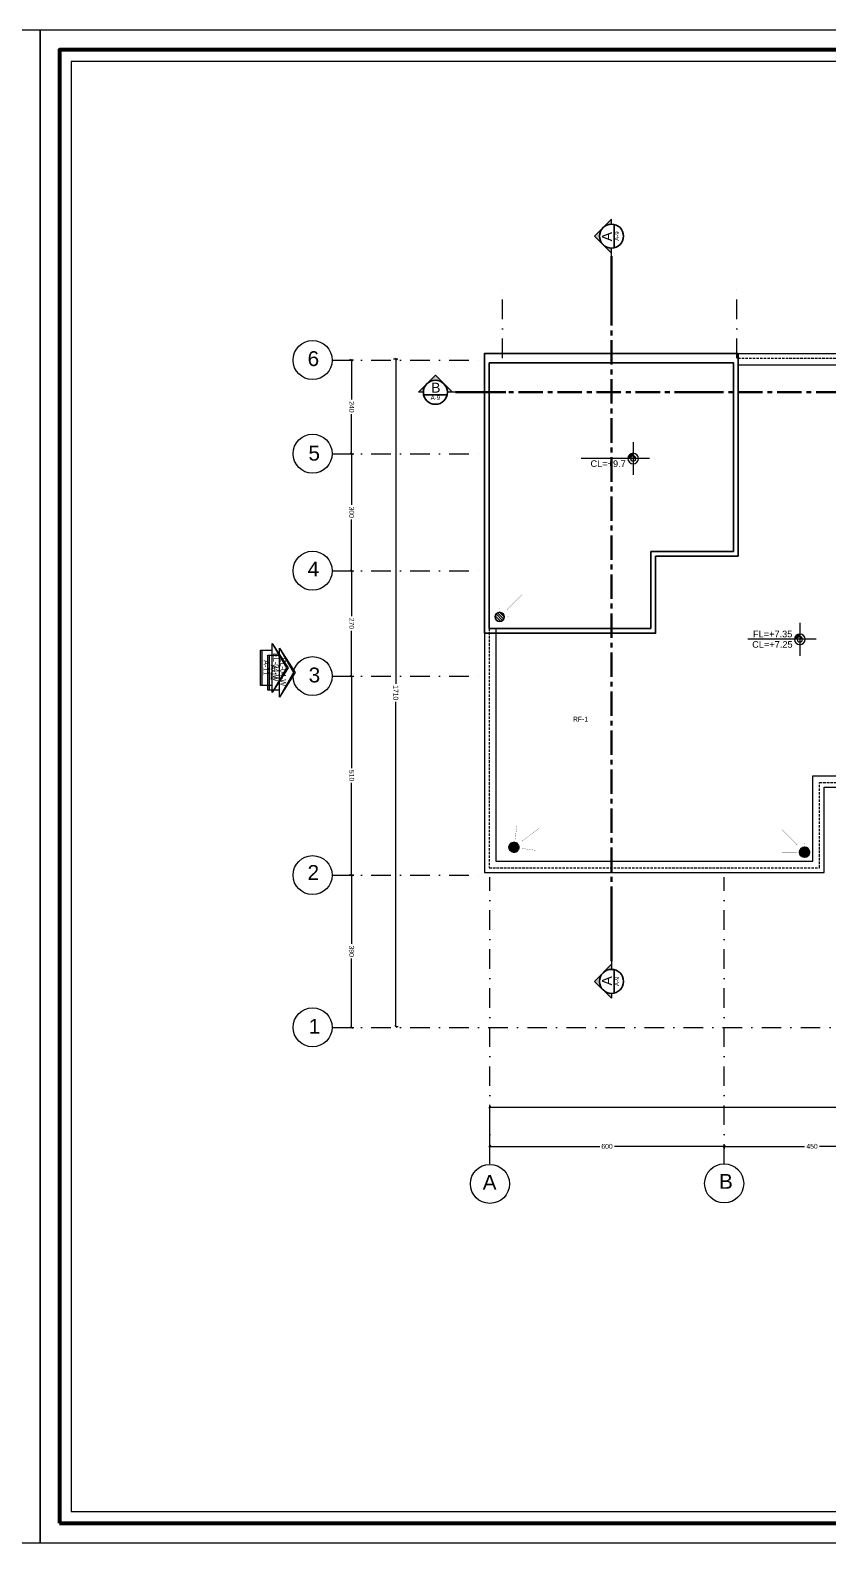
# Model space of a CAD drawing. Header units: inches. Extents: x -580639 to 179052, y 0 to 152898.
# Drawn here: x -195887 to -175464, y 113030 to 151788 of the extents above; entities that cross this region are included whole.
import ezdxf
from ezdxf.enums import TextEntityAlignment as Align

# ---------------------------------------------------------------- set-up
doc = ezdxf.new("R2010")
doc.units = ezdxf.units.IN
doc.header["$LTSCALE"] = 500
doc.header["$MEASUREMENT"] = 0
doc.set_wipeout_variables(frame=1)
for name, pattern in [('CENTER', [2, 1.25, -0.25, 0.25, -0.25]), ('DASHDOTX2', [2, 1, -0.5, 0, -0.5]), ('HIDDEN2', [0.1875, 0.125, -0.0625])]:
    doc.linetypes.add(name, pattern=pattern)
for name, color, linetype, lineweight in [('0.18', 80, 'Continuous', 18), ('0.3', 10, 'Continuous', 30), ('1ATEXT', 3, 'Continuous', 20), ('A-0.2', 61, 'Continuous', 20), ('A-0.25', 42, 'Continuous', 25), ('A-flor-sthn', 251, 'HIDDEN2', 9), ('A-wall', 52, 'Continuous', 35), ('col', 4, 'Continuous', 40), ('DIM', 8, 'Continuous', 18), ('fini', 11, 'Continuous', 13), ('ground floor', 8, 'Continuous', 20), ('Room reference', 50, 'Continuous', 13), ('WALL', 7, 'Continuous', 40), ('WIN', 3, 'Continuous', 18)]:
    doc.layers.add(name, color=color, linetype=linetype, lineweight=lineweight)
doc.layers.add('SYEL', color=5, linetype='Continuous')
doc.layers.add('SYSECTION', color=1, linetype='Continuous')
doc.styles.add('100', font='arial.ttf', dxfattribs={"height": 200})
doc.styles.add('50', font='arial.ttf', dxfattribs={"height": 125})
doc.styles.add('A--ANNO-SYMB', font='upcil.ttf', dxfattribs={"width": 0.8})
doc.styles.add('CURENT', font='sanss___.ttf')
doc.dimstyles.new('DIM', dxfattribs={"dimscale": 50, "dimtxt": 125, "dimasz": 1, "dimexe": 1.2, "dimexo": 1, "dimgap": 1, "dimtad": 0, "dimtoh": 1, "dimdec": 0, "dimlfac": 0.1, "dimrnd": 1, "dimdsep": 46, "dimtxsty": '50', "dimblk": 'OBLIQUE', "dimcen": 0.09, "dimclrt": 8, "dimadec": 0, "dimazin": 0, "dimtfac": 1, "dimtdec": 0, "dimtix": 1, "dimtofl": 0, "dimtmove": 2, "dimatfit": 2, "dimfxl": 1, "dimfxlon": 1, "dimtzin": 0, "dimarcsym": 0})

# ---------------------------------------------------------------- blocks, each defined once
blk = doc.blocks.new('SYEL')
at = {"layer": '1ATEXT'}
for points in [[(-62.4, 0), (0, 36), (62.4, 0), (0, 40.2)], [(-44.8, -25.6), (-44.8, -29.5), (44.8, -29.5), (44.8, -25.6)]]:
    blk.add_hatch(color=256, dxfattribs=at).paths.add_polyline_path(points)
for p, q in [((-62.4, 0), (0, 40.2)), ((0, 40.2), (62.4, 0)), ((-62.4, 0), (0, 36)), ((62.4, 0), (-62.4, 0)), ((-44.8, -29.5), (-44.8, 0)), ((0, 36), (62.4, 0)), ((44.8, 0), (44.8, -29.5)), ((44.8, -25.6), (-44.8, -25.6)), ((44.8, -29.5), (-44.8, -29.5))]:
    blk.add_line(p, q, dxfattribs=at)
at = {"layer": '1ATEXT', "style": 'A--ANNO-SYMB', "width": 0.8, "flags": 4}
for tag, p in [('EL-01-N', (-1.8, 9.4)), ('AR00', (-0.7, -14.7))]:
    blk.add_attdef(tag, text='', height=15, dxfattribs=at).set_placement(p, align=Align.MIDDLE_CENTER)
blk = doc.blocks.new('A$C7E7140D5')
at = {"layer": '1ATEXT'}
for points in [[(51.8, -34.4), (56.6, -34.4, 0.414214), (47, -24.8), (47, -29.6, -0.414214)], [(51.8, -34.4), (56.6, -34.4, 0.414214), (47, -24.8), (47, -29.6, -0.414214)], [(47, -34.4), (47, -29.6, 0.414214), (42.2, -34.4)], [(47, -34.4), (47, -29.6, 0.414214), (42.2, -34.4)]]:
    blk.add_hatch(color=256, dxfattribs=at).paths.add_polyline_path(points)
for p, q in [((47, -4.4), (47, -64.4)), ((17, -34.4), (142, -34.4))]:
    blk.add_line(p, q, dxfattribs=at)
for radius in [9.6, 4.8]:
    blk.add_circle((47, -34.4), radius, dxfattribs=at)
blk = doc.blocks.new('SYL')
at = {"layer": '1ATEXT', "color": 3}
blk.add_blockref('A$C7E7140D5', (-47, 34.4), dxfattribs=at)
at = {"layer": '1ATEXT', "color": 3, "style": 'CURENT'}
for tag, p in [('FL=0.00', (14.2, 3.6)), ('CL=0.00', (14.5, -15.3))]:
    blk.add_attdef(tag, p, '', height=12, dxfattribs=at)
blk = doc.blocks.new('_Oblique')
at = {"color": 0, "linetype": 'ByBlock', "lineweight": -2}
blk.add_line((-0.5, -0.5), (0.5, 0.5), dxfattribs=at)
blk = doc.blocks.new('*D1501')
at = {"layer": 'Defpoints', "color": 0, "transparency": 16777216}
for p in [(-187657, 130138), (-186706, 130138), (-187657, 126238)]:
    blk.add_point(p, dxfattribs=at)
at = {"layer": 'ground floor', "color": 0, "lineweight": -2, "transparency": 16777216}
for p, q in [((-187607, 130138), (-187717, 130138)), ((-187657, 130138), (-187657, 128376)), ((-187657, 126238), (-187657, 128000)), ((-187657, 126238), (-187597, 126238))]:
    blk.add_line(p, q, dxfattribs=at)
at = {"layer": 'ground floor', "color": 0, "lineweight": -2, "transparency": 16777216, "xscale": 50, "yscale": 50, "zscale": 50}
for p, rotation in [((-187657, 130138), 90), ((-187657, 126238), 270)]:
    blk.add_blockref('_Oblique', p, dxfattribs=dict(at, rotation=rotation))
at = {"layer": 'ground floor', "color": 8, "transparency": 16777216, "insert": (-187657, 128188), "char_height": 125, "attachment_point": 5, "rotation": 270, "style": '50'}
blk.add_mtext('390', dxfattribs=at)
blk = doc.blocks.new('*D1502')
at = {"layer": 'Defpoints', "color": 0, "transparency": 16777216}
for p in [(-187657, 135238), (-187657, 135238), (-187657, 130138)]:
    blk.add_point(p, dxfattribs=at)
at = {"layer": 'ground floor', "color": 0, "lineweight": -2, "transparency": 16777216}
for p, q in [((-187657, 135238), (-187597, 135238)), ((-187657, 135238), (-187657, 132876)), ((-187657, 130138), (-187657, 132500)), ((-187657, 130138), (-187597, 130138))]:
    blk.add_line(p, q, dxfattribs=at)
at = {"layer": 'ground floor', "color": 0, "lineweight": -2, "transparency": 16777216, "xscale": 50, "yscale": 50, "zscale": 50}
for p, rotation in [((-187657, 135238), 90), ((-187657, 130138), 270)]:
    blk.add_blockref('_Oblique', p, dxfattribs=dict(at, rotation=rotation))
at = {"layer": 'ground floor', "color": 8, "transparency": 16777216, "insert": (-187657, 132688), "char_height": 125, "attachment_point": 5, "rotation": 270, "style": '50'}
blk.add_mtext('510', dxfattribs=at)
blk = doc.blocks.new('*D1503')
at = {"layer": 'Defpoints', "color": 0, "transparency": 16777216}
for p in [(-187657, 137938), (-187657, 137938), (-187657, 135238)]:
    blk.add_point(p, dxfattribs=at)
at = {"layer": 'ground floor', "color": 0, "lineweight": -2, "transparency": 16777216}
for p, q in [((-187657, 137938), (-187597, 137938)), ((-187657, 137938), (-187657, 136777)), ((-187657, 135238), (-187657, 136399)), ((-187657, 135238), (-187597, 135238))]:
    blk.add_line(p, q, dxfattribs=at)
at = {"layer": 'ground floor', "color": 0, "lineweight": -2, "transparency": 16777216, "xscale": 50, "yscale": 50, "zscale": 50}
for p, rotation in [((-187657, 137938), 90), ((-187657, 135238), 270)]:
    blk.add_blockref('_Oblique', p, dxfattribs=dict(at, rotation=rotation))
at = {"layer": 'ground floor', "color": 8, "transparency": 16777216, "insert": (-187657, 136588), "char_height": 125, "attachment_point": 5, "rotation": 270, "style": '50'}
blk.add_mtext('270', dxfattribs=at)
blk = doc.blocks.new('*D1504')
at = {"layer": 'Defpoints', "color": 0, "transparency": 16777216}
for p in [(-187657, 140938), (-187657, 140938), (-187657, 137938)]:
    blk.add_point(p, dxfattribs=at)
at = {"layer": 'ground floor', "color": 0, "lineweight": -2, "transparency": 16777216}
for p, q in [((-187657, 140938), (-187597, 140938)), ((-187657, 140938), (-187657, 139626)), ((-187657, 137938), (-187657, 139250)), ((-187657, 137938), (-187597, 137938))]:
    blk.add_line(p, q, dxfattribs=at)
at = {"layer": 'ground floor', "color": 0, "lineweight": -2, "transparency": 16777216, "xscale": 50, "yscale": 50, "zscale": 50}
for p, rotation in [((-187657, 140938), 90), ((-187657, 137938), 270)]:
    blk.add_blockref('_Oblique', p, dxfattribs=dict(at, rotation=rotation))
at = {"layer": 'ground floor', "color": 8, "transparency": 16777216, "insert": (-187657, 139438), "char_height": 125, "attachment_point": 5, "rotation": 270, "style": '50'}
blk.add_mtext('300', dxfattribs=at)
blk = doc.blocks.new('*D1505')
at = {"layer": 'Defpoints', "color": 0, "transparency": 16777216}
for p in [(-187657, 143336), (-186714, 143336), (-187657, 140938)]:
    blk.add_point(p, dxfattribs=at)
at = {"layer": 'ground floor', "color": 0, "lineweight": -2, "transparency": 16777216}
for p, q in [((-187607, 143336), (-187717, 143336)), ((-187657, 143336), (-187657, 142326)), ((-187657, 140938), (-187657, 141948)), ((-187657, 140938), (-187597, 140938))]:
    blk.add_line(p, q, dxfattribs=at)
at = {"layer": 'ground floor', "color": 0, "lineweight": -2, "transparency": 16777216, "xscale": 50, "yscale": 50, "zscale": 50}
for p, rotation in [((-187657, 143336), 90), ((-187657, 140938), 270)]:
    blk.add_blockref('_Oblique', p, dxfattribs=dict(at, rotation=rotation))
at = {"layer": 'ground floor', "color": 8, "transparency": 16777216, "insert": (-187657, 142137), "char_height": 125, "attachment_point": 5, "rotation": 270, "style": '50'}
blk.add_mtext('240', dxfattribs=at)
blk = doc.blocks.new('*D1506')
at = {"layer": 'Defpoints', "color": 0, "transparency": 16777216}
for p in [(-186527, 143361), (-186020, 143361), (-186527, 126263)]:
    blk.add_point(p, dxfattribs=at)
at = {"layer": 'ground floor', "color": 0, "lineweight": -2, "transparency": 16777216}
for p, q in [((-186477, 143361), (-186587, 143361)), ((-186527, 143361), (-186527, 135042)), ((-186527, 126263), (-186527, 134581)), ((-186527, 126263), (-186467, 126263))]:
    blk.add_line(p, q, dxfattribs=at)
at = {"layer": 'ground floor', "color": 0, "lineweight": -2, "transparency": 16777216, "xscale": 50, "yscale": 50, "zscale": 50}
for p, rotation in [((-186527, 143361), 90), ((-186527, 126263), 270)]:
    blk.add_blockref('_Oblique', p, dxfattribs=dict(at, rotation=rotation))
at = {"layer": 'ground floor', "color": 8, "transparency": 16777216, "insert": (-186527, 134812), "char_height": 125, "attachment_point": 5, "rotation": 270, "style": '50'}
blk.add_mtext('1710', dxfattribs=at)
blk = doc.blocks.new('*D1507')
at = {"layer": 'Defpoints', "color": 0, "transparency": 16777216}
for p in [(-184116, 123188), (-178116, 123188), (-178116, 123188)]:
    blk.add_point(p, dxfattribs=at)
at = {"layer": 'DIM', "color": 0, "lineweight": -2, "transparency": 16777216}
for p, q in [((-184116, 123188), (-184116, 123248)), ((-184116, 123188), (-181304, 123188)), ((-178116, 123188), (-180928, 123188)), ((-178116, 123188), (-178116, 123248))]:
    blk.add_line(p, q, dxfattribs=at)
at = {"layer": 'DIM', "color": 0, "lineweight": -2, "transparency": 16777216, "xscale": 50, "yscale": 50, "zscale": 50, "rotation": 180}
blk.add_blockref('_Oblique', (-184116, 123188), dxfattribs=at)
at = {"layer": 'DIM', "color": 0, "lineweight": -2, "transparency": 16777216, "xscale": 50, "yscale": 50, "zscale": 50}
blk.add_blockref('_Oblique', (-178116, 123188), dxfattribs=at)
at = {"layer": 'DIM', "color": 8, "transparency": 16777216, "insert": (-181116, 123188), "char_height": 125, "attachment_point": 5, "style": '50'}
blk.add_mtext('600', dxfattribs=at)
blk = doc.blocks.new('*D1508')
at = {"layer": 'Defpoints', "color": 0, "transparency": 16777216}
for p in [(-178116, 123188), (-173616, 123188), (-173616, 122884)]:
    blk.add_point(p, dxfattribs=at)
at = {"layer": 'DIM', "color": 0, "lineweight": -2, "transparency": 16777216}
for p, q in [((-178116, 123188), (-178116, 123128)), ((-178116, 123188), (-176057, 123188)), ((-173616, 123188), (-175676, 123188)), ((-173616, 123138), (-173616, 123248))]:
    blk.add_line(p, q, dxfattribs=at)
at = {"layer": 'DIM', "color": 0, "lineweight": -2, "transparency": 16777216, "xscale": 50, "yscale": 50, "zscale": 50, "rotation": 180}
blk.add_blockref('_Oblique', (-178116, 123188), dxfattribs=at)
at = {"layer": 'DIM', "color": 0, "lineweight": -2, "transparency": 16777216, "xscale": 50, "yscale": 50, "zscale": 50}
blk.add_blockref('_Oblique', (-173616, 123188), dxfattribs=at)
at = {"layer": 'DIM', "color": 8, "transparency": 16777216, "insert": (-175866, 123188), "char_height": 125, "attachment_point": 5, "style": '50'}
blk.add_mtext('450', dxfattribs=at)
blk = doc.blocks.new('*D1512')
at = {"layer": 'Defpoints', "color": 0, "transparency": 16777216}
for p in [(-184116, 124188), (-158916, 124188), (-158916, 124188)]:
    blk.add_point(p, dxfattribs=at)
at = {"layer": 'DIM', "color": 0, "lineweight": -2, "transparency": 16777216}
for p, q in [((-184116, 124188), (-184116, 124248)), ((-184116, 124188), (-171754, 124188)), ((-158916, 124188), (-171279, 124188)), ((-158916, 124188), (-158916, 124248))]:
    blk.add_line(p, q, dxfattribs=at)
at = {"layer": 'DIM', "color": 0, "lineweight": -2, "transparency": 16777216, "xscale": 50, "yscale": 50, "zscale": 50, "rotation": 180}
blk.add_blockref('_Oblique', (-184116, 124188), dxfattribs=at)
at = {"layer": 'DIM', "color": 0, "lineweight": -2, "transparency": 16777216, "xscale": 50, "yscale": 50, "zscale": 50}
blk.add_blockref('_Oblique', (-158916, 124188), dxfattribs=at)
at = {"layer": 'DIM', "color": 8, "transparency": 16777216, "insert": (-171516, 124188), "char_height": 125, "attachment_point": 5, "style": '50'}
blk.add_mtext('2520', dxfattribs=at)
blk = doc.blocks.new('SYSECTON011')
at = {"layer": '1ATEXT'}
h = blk.add_hatch(color=256, dxfattribs=at)
edge = h.paths.add_edge_path()
edge.add_ellipse((128.4, 0), major_axis=(0, -21.9), ratio=1, start_angle=90.0017, end_angle=270.0017)
edge.add_line((106.5, 0), (97.3, 0))
edge.add_line((97.3, 0), (128.4, 31))
edge.add_line((128.4, 31), (159.4, 0))
edge.add_line((159.4, 0), (150.3, 0))
for p, q in [((97.3, 0), (128.4, 31)), ((159.4, 0), (128.4, 31)), ((91.7, 0), (106.5, 0)), ((150.3, 0), (159.4, 0))]:
    blk.add_line(p, q, dxfattribs=at)
at = {"layer": '1ATEXT', "linetype": 'CENTER', "lineweight": 40}
blk.add_line((0, 0), (91.7, 0), dxfattribs=at)
at = {"layer": '1ATEXT', "color": 4, "lineweight": 30}
blk.add_line((107, -4.9), (149.7, -4.9), dxfattribs=at)
blk.add_ellipse((128.4, 0), major_axis=(0, -21.9), ratio=1, start_param=-1.570767, end_param=4.712418, dxfattribs=at)
at = {"layer": '1ATEXT', "color": 4, "style": 'CURENT'}
for tag, height, p in [('A', 18, (127.4, 8.4)), ('AR000', 8, (128.3, -9.8))]:
    blk.add_attdef(tag, text='', height=height, dxfattribs=at).set_placement(p, align=Align.MIDDLE)
blk = doc.blocks.new('SECTIO B-B')
at = {"layer": 'col', "linetype": 'CENTER'}
for p, q in [((-22510, 11129), (-27460, 11129)), ((-22510, 11129), (-18370, 11129)), ((-18370, 11129), (-18370, 0)), ((-18370, 0), (-1746, 0))]:
    blk.add_line(p, q, dxfattribs=at)
at = {"layer": 'SYSECTION'}
ref = blk.add_blockref('SYSECTON011', (-27460, 11129), dxfattribs=dict(at, xscale=-14.04466159001456, yscale=14.04466159001456, zscale=14.04466159001456))
ref.add_attrib('A', 'B', dxfattribs={"color": 4, "height": 253, "style": 'CURENT'}).set_placement((-29250, 11247), align=Align.MIDDLE)
ref.add_attrib('AR000', 'A-9', dxfattribs={"color": 4, "height": 112.4, "style": 'CURENT'}).set_placement((-29263, 10991), align=Align.MIDDLE)
ref = blk.add_blockref('SYSECTON011', (-2239, 0), dxfattribs=dict(at, xscale=14.04466159001456, yscale=14.04466159001456, zscale=14.04466159001456))
ref.add_attrib('A', 'B', dxfattribs={"color": 4, "height": 253, "style": 'CURENT'}).set_placement((-449, 118), align=Align.MIDDLE)
ref.add_attrib('AR000', 'A-9', dxfattribs={"color": 4, "height": 112.4, "style": 'CURENT'}).set_placement((-436, -138), align=Align.MIDDLE)
blk = doc.blocks.new('SECTION A-A')
at = {"layer": 'col', "linetype": 'CENTER'}
blk.add_line((0, -17729), (0, -2239), dxfattribs=at)
at = {"layer": 'SYSECTION'}
ref = blk.add_blockref('SYSECTON011', (0, -2239), dxfattribs=dict(at, xscale=14.04466159001456, yscale=14.04466159001456, zscale=14.04466159001456, rotation=90))
ref.add_attrib('A', 'A', dxfattribs={"color": 4, "height": 253, "rotation": 90, "style": 'CURENT'}).set_placement((-118, -449), align=Align.MIDDLE)
ref.add_attrib('AR000', 'A-9', dxfattribs={"color": 4, "height": 112.4, "rotation": 90, "style": 'CURENT'}).set_placement((138, -436), align=Align.MIDDLE)
ref = blk.add_blockref('SYSECTON011', (0, -17729), dxfattribs=dict(at, xscale=-14.04466159001456, yscale=14.04466159001456, zscale=14.04466159001456, rotation=90))
ref.add_attrib('A', 'A', dxfattribs={"color": 4, "height": 253, "rotation": 90, "style": 'CURENT'}).set_placement((-118, -19519), align=Align.MIDDLE)
ref.add_attrib('AR000', 'A-9', dxfattribs={"color": 4, "height": 112.4, "rotation": 90, "style": 'CURENT'}).set_placement((138, -19532), align=Align.MIDDLE)

msp = doc.modelspace()

# ---------------------------------------------------------------- hatches: boundary and pattern name
at = {"layer": 'A-0.25'}
h = msp.add_hatch(dxfattribs=at)
h.set_pattern_fill('ANSI31', color=256, scale=380, angle=270, style=0)
h.set_pattern_definition([(315, (28421.552, 6678441.66), (33.5875721, 33.5875721), [])])
h.paths.add_polyline_path([(-183866.519, 136873.232, 1), (-183866.519, 136635.732, 1)])
at = {"layer": 'WALL'}
h = msp.add_hatch(dxfattribs=at)
h.set_pattern_fill('ANSI31', color=12, scale=380, angle=82.1568236, style=0)
h.set_pattern_definition([(127.1568236, (-1266988.2, -6297858.586), (-37.85680172, -28.68993837), [])])
h.paths.add_polyline_path([(-183483.397, 130968.908, 1), (-183515.806, 130733.629, 1)])
h = msp.add_hatch(dxfattribs=at)
h.set_pattern_fill('ANSI31', color=12, scale=380, angle=180, style=0)
h.set_pattern_definition([(225, (6340364.74, -65349.355), (33.5875721, -33.5875721), [])])
h.paths.add_polyline_path([(-176180.299, 130728.069, 1), (-175942.799, 130728.069, 1)])

# ---------------------------------------------------------------- linework, layer by layer
msp.add_lwpolyline([(-250637.624, 113030.352), (-195637.407, 113030.352), (-195637.407, 151788.469), (-250637.624, 151788.469)], close=True)
at = {"layer": '0.18'}
for p, q in [((-177760.053, 143505.287), (-174301.519, 143505.614)), ((-177760.025, 143215.287), (-174011.519, 143215.641)), ((-184251.519, 136455.219), (-184251.519, 130207.977)), ((-183961.519, 136455.219), (-183961.519, 130497.977)), ((-175841.599, 132680.543), (-173126.568, 132680.609)), ((-175841.599, 130497.977), (-175841.599, 132680.543)), ((-175551.601, 132390.55), (-173126.561, 132390.609)), ((-175551.599, 130207.977), (-175551.599, 132390.55)), ((-183961.519, 130497.977), (-175841.599, 130497.977)), ((-184251.519, 130207.977), (-175551.599, 130207.977))]:
    msp.add_line(p, q, dxfattribs=at)
at = {"layer": '0.3'}
for p, q in [((-177755.887, 143505.606), (-177756.486, 138315.219)), ((-177876.473, 138435.219), (-179994.44, 138435.219)), ((-179994.44, 136455.219), (-179994.44, 138435.219)), ((-177756.486, 138315.219), (-179874.44, 138315.219)), ((-179874.44, 136335.219), (-184251.519, 136335.219)), ((-182481.519, 136335.219), (-183681.519, 136335.219))]:
    msp.add_line(p, q, dxfattribs=at)
for points in [[(-179874.44, 138315.219), (-179874.44, 136335.219), (-184251.519, 136335.219), (-184251.519, 143505.606), (-177755.887, 143505.606)], [(-179994.44, 136455.219), (-184131.519, 136455.219), (-184131.519, 143265.606), (-177875.915, 143265.606), (-177876.473, 138435.219)]]:
    msp.add_lwpolyline(points, dxfattribs=at)
at = {"layer": 'A-0.2'}
for p, q in [((-184251.519, 136335.219), (-184251.519, 143385.606)), ((-179874.44, 138315.219), (-179874.44, 136335.219))]:
    msp.add_line(p, q, dxfattribs=at)
at = {"layer": 'A-0.25', "const_width": 5}
for points in [[(-183866.519, 136977.308), (-183866.519, 137327.308)], [(-183667.059, 136953.942), (-183293.692, 137327.308)], [(-183643.692, 136754.482), (-183293.692, 136754.482)]]:
    msp.add_lwpolyline(points, dxfattribs=at)
at = {"layer": 'A-0.25'}
msp.add_lwpolyline([(-183866.519, 136635.732, 1), (-183866.519, 136873.232, 1)], format="xyb", close=True, dxfattribs=at)
for points in [[(-183866.519, 136949.18, 0, 15, 0), (-183866.519, 136977.308, 15, 15, 0)], [(-183686.948, 136934.052, 0, 15, 0), (-183667.059, 136953.942, 15, 15, 0)], [(-183671.82, 136754.482, 0, 15, 0), (-183643.692, 136754.482, 15, 15, 0)]]:
    msp.add_lwpolyline(points, format="xyseb", dxfattribs=at)
msp.add_circle((-183866.519, 136754.482), 118.75, dxfattribs=at)
at = {"layer": 'A-flor-sthn'}
for p, q in [((-177760.042, 143385.287), (-174181.519, 143385.625)), ((-184131.519, 136455.219), (-184131.519, 130327.977)), ((-175671.599, 132510.547), (-173126.564, 132510.609)), ((-175671.599, 130327.977), (-175671.599, 132510.547)), ((-184131.519, 130327.977), (-175671.599, 130327.977))]:
    msp.add_line(p, q, dxfattribs=at)
at = {"layer": 'DIM'}
for p, q in [((-184116.163, 123187.726), (-184116.163, 124187.726)), ((-184116.163, 122737.726), (-184116.163, 123187.726))]:
    msp.add_line(p, q, dxfattribs=at)
at = {"layer": 'fini'}
for p, q in [((-184251.519, 143335.219), (-184251.519, 136335.219)), ((-179874.44, 138315.219), (-179456.99, 138315.219)), ((-179874.44, 138315.219), (-179406.99, 138315.219)), ((-179874.44, 138315.219), (-179874.44, 136335.219)), ((-184251.519, 136335.219), (-183781.519, 136335.219)), ((-184251.519, 136335.219), (-184081.519, 136335.219))]:
    msp.add_line(p, q, dxfattribs=at)
msp.add_lwpolyline([(-179794.44, 138315.219), (-179874.44, 138315.219)], dxfattribs=at)
at = {"layer": 'ground floor', "linetype": 'DASHDOTX2'}
for p, q in [((-183796.163, 143385.726), (-183796.163, 145335.726)), ((-177796.163, 143385.726), (-177796.163, 145335.726)), ((-188156.903, 143335.726), (-184386.163, 143335.726)), ((-188156.903, 140937.726), (-184386.163, 140937.726)), ((-188156.903, 137937.726), (-184386.163, 137937.726)), ((-188156.903, 135237.726), (-184386.163, 135237.726)), ((-188156.903, 130137.726), (-184386.163, 130137.726)), ((-184116.163, 122737.726), (-184116.163, 130087.726)), ((-178116.163, 122737.726), (-178116.163, 130087.726)), ((-188156.903, 126237.726), (-157206.903, 126237.726))]:
    msp.add_line(p, q, dxfattribs=at)
at = {"layer": 'ground floor'}
for centre in [(-188656.903, 143335.726), (-188656.903, 140937.726), (-188656.903, 137937.726), (-188656.903, 135237.726), (-188656.903, 130137.726), (-188656.903, 126237.726), (-184116.163, 122226.587), (-178116.163, 122237.726)]:
    msp.add_circle(centre, 500, dxfattribs=at)
at = {"layer": 'WALL', "color": 12, "const_width": 5}
for points in [[(-183469.194, 131072.01), (-183421.432, 131418.736)], [(-183274.789, 131021.644), (-182853.965, 131340.567)], [(-176261.009, 130927.529), (-176634.375, 131300.895)], [(-176061.549, 130950.895), (-176061.549, 131300.895)], [(-183278.86, 130820.861), (-182932.134, 130773.099)], [(-176284.375, 130728.069), (-176634.375, 130728.069)]]:
    msp.add_lwpolyline(points, dxfattribs=at)
at = {"layer": 'WALL', "color": 12}
for points in [[(-183473.033, 131044.146, 0, 15, 0), (-183469.194, 131072.01, 15, 15, 0)], [(-183297.206, 131004.655, 0, 15, 0), (-183274.789, 131021.644, 15, 15, 0)], [(-183306.724, 130824.7, 0, 15, 0), (-183278.86, 130820.861, 15, 15, 0)], [(-176256.247, 130728.069, 0, 15, 0), (-176284.375, 130728.069, 15, 15, 0)], [(-176241.119, 130907.639, 0, 15, 0), (-176261.009, 130927.529, 15, 15, 0)], [(-176061.549, 130922.767, 0, 15, 0), (-176061.549, 130950.895, 15, 15, 0)]]:
    msp.add_lwpolyline(points, format="xyseb", dxfattribs=at)
for points in [[(-183515.806, 130733.629, 1), (-183483.397, 130968.908, 1)], [(-175942.799, 130728.069, 1), (-176180.299, 130728.069, 1)]]:
    msp.add_lwpolyline(points, format="xyb", close=True, dxfattribs=at)
for centre in [(-183499.602, 130851.269), (-176061.549, 130728.069)]:
    msp.add_circle(centre, 118.75, dxfattribs=at)
at = {"layer": 'WIN'}
for p, q in [((-183731.519, 136335.219), (-183781.519, 136335.219)), ((-183681.519, 136335.219), (-183731.519, 136335.219))]:
    msp.add_line(p, q, dxfattribs=at)

# ---------------------------------------------------------------- block references
at = {"layer": '1ATEXT', "color": 3}
ref = msp.add_blockref('SYL', (-180446.869, 140813.008), dxfattribs=dict(at, xscale=-14.04466159001456, yscale=14.04466159001456, zscale=14.04466159001456))
ref.add_attrib('CL=0.00', 'CL=+9.7', (-181539.435, 140597.996), dxfattribs={"color": 3, "height": 168.5359, "style": 'CURENT'})
ref = msp.add_blockref('SYL', (-176178.553, 136180.675), dxfattribs=dict(at, xscale=-14.04466159001456, yscale=14.04466159001456, zscale=14.04466159001456))
ref.add_attrib('CL=0.00', 'CL=+7.25', (-177398.503, 135965.663), dxfattribs={"color": 3, "height": 168.5359, "style": 'CURENT'})
ref.add_attrib('FL=0.00', 'FL=+7.35', (-177378.877, 136231.538), dxfattribs={"color": 3, "height": 168.5359, "style": 'CURENT'})
at = {"layer": 'SYEL'}
ref = msp.add_blockref('SYEL', (-189690.274, 135447.63), dxfattribs=dict(at, xscale=10.07240092149008, yscale=10.07240092149008, zscale=10.07240092149008, rotation=270))
ref.add_attrib('EL-01-N', 'EL-04-W', dxfattribs={"layer": '1ATEXT', "color": 3, "height": 151.086, "rotation": 270, "style": 'A--ANNO-SYMB', "width": 0.8}).set_placement((-189596.046, 135466.024), align=Align.MIDDLE_CENTER)
ref.add_attrib('AR00', 'A-11', dxfattribs={"layer": '1ATEXT', "color": 6, "height": 151.086, "rotation": 270, "style": 'A--ANNO-SYMB', "width": 0.8}).set_placement((-189838.035, 135454.422), align=Align.MIDDLE_CENTER)
ref = msp.add_blockref('SYEL', (-189504.919, 135327.75), dxfattribs=dict(at, xscale=10.07240092149008, yscale=10.07240092149008, zscale=10.07240092149008, rotation=270))
ref.add_attrib('EL-01-N', 'EL-04-W', dxfattribs={"layer": '1ATEXT', "color": 3, "height": 151.086, "rotation": 270, "style": 'A--ANNO-SYMB', "width": 0.8}).set_placement((-189410.691, 135346.144), align=Align.MIDDLE_CENTER)
ref.add_attrib('AR00', 'A-11', dxfattribs={"layer": '1ATEXT', "color": 6, "height": 151.086, "rotation": 270, "style": 'A--ANNO-SYMB', "width": 0.8}).set_placement((-189652.68, 135334.542), align=Align.MIDDLE_CENTER)

# ---------------------------------------------------------------- texts
at = {"layer": 'ground floor', "char_height": 380, "attachment_point": 1, "style": '100'}
for s, insert in [('6', (-188784.62, 143563.813)), ('5', (-188763.146, 141140.067)), ('4', (-188784.761, 138174.505)), ('3', (-188757.914, 135457.331)), ('2', (-188786.008, 130396.228)), ('1', (-188757.337, 126454.119)), ('B', (-178247.656, 122480.12)), ('A', (-184300.336, 122457.01))]:
    msp.add_mtext_dynamic_manual_height_columns(s, width=215.80113, gutter_width=1000, heights=[0], dxfattribs=dict(at, insert=insert))

# ---------------------------------------------------------------- dimensions: what is measured, and where the dimension line sits
at = {"layer": 'DIM'}
for base, p1, p2, picture, middle in [((-158916.163, 124187.726), (-184116.163, 124187.726), (-158916.163, 124187.726), '*D1512', (-171516.163, 124187.726)), ((-178116.163, 123187.726), (-184116.163, 123187.726), (-178116.163, 123187.726), '*D1507', (-181116.163, 123187.726)), ((-173616.163, 123187.726), (-178116.163, 123187.726), (-173616.163, 122884.088), '*D1508', (-175866.163, 123187.726))]:
    dim = msp.add_linear_dim(base=base, p1=p1, p2=p2, dimstyle='DIM', dxfattribs=at)
    dim.commit()
    dim.dimension.update_dxf_attribs({"geometry": picture, "text_midpoint": middle})
at = {"layer": 'ground floor'}
for base, p1, p2, picture, middle in [((-187656.903, 143335.726), (-187656.903, 140937.726), (-186713.805, 143335.726), '*D1505', (-187656.903, 142136.726)), ((-186526.596, 143360.726), (-186526.596, 126262.726), (-186019.931, 143360.726), '*D1506', (-186526.596, 134811.726)), ((-187656.903, 140937.726), (-187656.903, 137937.726), (-187656.903, 140937.726), '*D1504', (-187656.903, 139437.726)), ((-187656.903, 137937.726), (-187656.903, 135237.726), (-187656.903, 137937.726), '*D1503', (-187656.903, 136587.726)), ((-187656.903, 135237.726), (-187656.903, 130137.726), (-187656.903, 135237.726), '*D1502', (-187656.903, 132687.726)), ((-187656.903, 130137.726), (-187656.903, 126237.726), (-186706.258, 130137.726), '*D1501', (-187656.903, 128187.726))]:
    dim = msp.add_linear_dim(base=base, p1=p1, p2=p2, angle=90, dimstyle='DIM', dxfattribs=at)
    dim.commit()
    dim.dimension.update_dxf_attribs({"geometry": picture, "text_midpoint": middle})

# ---------------------------------------------------------------- wipeouts: each hides what was drawn before it
msp.add_wipeout([(-181305.076, 133960.814), (-181305.076, 134320.814), (-182274.927, 134320.814), (-182274.927, 133960.814)]).dxf.layer = 'Room reference'

# ---------------------------------------------------------------- next in the draw order: linework, layer by layer
msp.add_lwpolyline([(-195637.407, 113030.352), (-140637.189, 113030.352), (-140637.189, 151788.469), (-195637.407, 151788.469)], close=True)
at = {"layer": 'A-0.25', "lineweight": 25}
msp.add_lwpolyline([(-147737.189, 113830.352), (-147737.189, 150988.469), (-194837.407, 150988.469), (-194837.407, 113830.352), (-147737.189, 113830.352)], dxfattribs=at)
at = {"layer": 'A-wall', "color": 1, "lineweight": 70}
msp.add_lwpolyline([(-195137.407, 113530.352), (-141137.189, 113530.352), (-141137.189, 151288.469), (-195137.407, 151288.469)], close=True, dxfattribs=at)

# ---------------------------------------------------------------- next in the draw order: block references
at = {"layer": 'DIM'}
for name, p in [('SECTION A-A', (-181001.369, 146948.972)), ('SECTIO B-B', (-156249.32, 131382.077))]:
    msp.add_blockref(name, p, dxfattribs=at)

# ---------------------------------------------------------------- next in the draw order: texts
at = {"layer": 'Room reference', "color": 2, "style": '50'}
msp.add_attdef('RF-1', (-181988.397, 134071.929), 'XXXX', height=125, rotation=360, dxfattribs=at)

doc.saveas('drawing.dxf')
